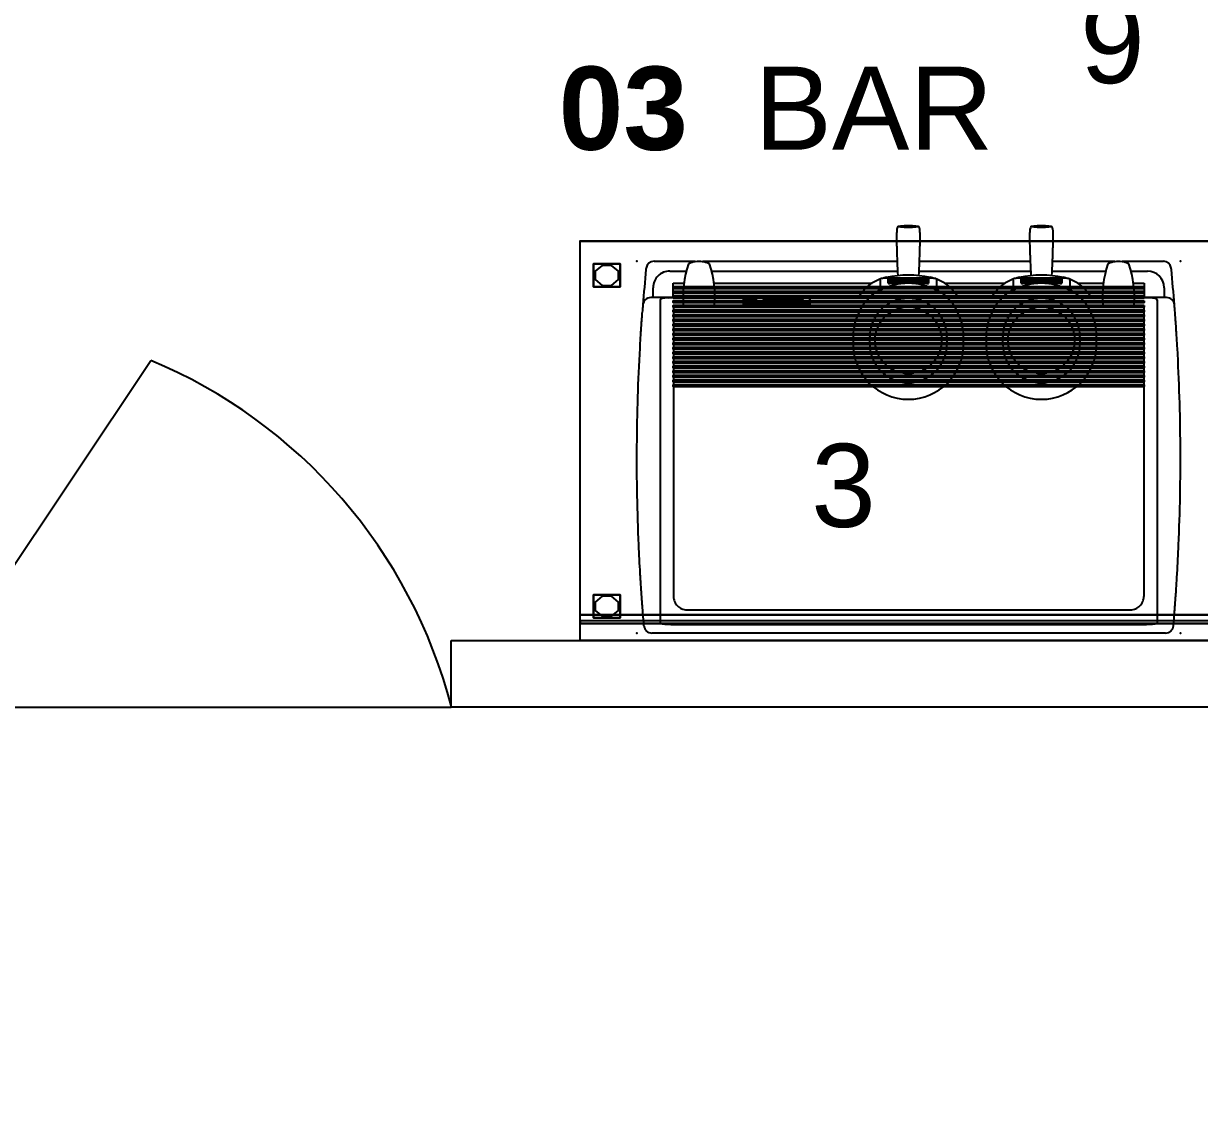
# Model space of a CAD drawing. Header units: millimetres. Extents: x 45 to 25350, y 77 to 5059.
# Drawn here: x 22515.7 to 22692.4, y 3977.2 to 4142.4 of the extents above; entities that cross this region are included whole.
import ezdxf
from ezdxf.enums import TextEntityAlignment as Align

# ---------------------------------------------------------------- set-up
doc = ezdxf.new("R2010")
doc.units = ezdxf.units.MM
doc.header["$LTSCALE"] = 5
for name, color, linetype in [('200-EquipBlackGlass-3d', 250, 'Continuous'), ('200-EquipBlu-3d', 5, 'Continuous'), ('200-EquipBorder-2d', 9, 'Continuous'), ('200-EquipID-2d', 7, 'Continuous'), ('200-EquipInternal-2d', 252, 'Continuous'), ('200-EquipRed-3d', 1, 'Continuous'), ('200-EquipSteel-3d', 9, 'Continuous'), ('200-EquipWhite-3d', 7, 'Continuous'), ('HG-001 Duvar', 6, 'Continuous'), ('TEFRIS', 12, 'Continuous')]:
    doc.layers.add(name, color=color, linetype=linetype)
doc.layers.add('200-InsPoint-3D', color=3, linetype='Continuous', plot=False)
doc.styles.add('ARIAL', font='ARIALUNI.TTF', dxfattribs={"height": 1})
doc.styles.add('ArialG', font='arialbd.ttf')
doc.styles.add('ROMANS', font='micross.ttf')

# ---------------------------------------------------------------- blocks, each defined once
blk = doc.blocks.new('TG1610P')
at = {"layer": '200-EquipBorder-2d'}
blk.add_lwpolyline([(0, 0), (1600, 0), (1600, -700), (0, -700)], close=True, dxfattribs=at)
at = {"layer": '200-EquipInternal-2d'}
blk.add_line((0, -30), (1600, -30), dxfattribs=at)
at = {"layer": '200-EquipSteel-3d'}
for points in [[(32.8, -42.5), (22.5, -52.8), (22.5, -67.2), (32.8, -77.5), (47.2, -77.5), (57.5, -67.2), (57.5, -52.8), (47.2, -42.5)], [(1552.8, -42.5), (1542.5, -52.8), (1542.5, -67.2), (1552.8, -77.5), (1567.2, -77.5), (1577.5, -67.2), (1577.5, -52.8), (1567.2, -42.5)], [(32.8, -622.5), (22.5, -632.8), (22.5, -647.2), (32.8, -657.5), (47.2, -657.5), (57.5, -647.2), (57.5, -632.8), (47.2, -622.5)], [(1552.8, -622.5), (1542.5, -632.8), (1542.5, -647.2), (1552.8, -657.5), (1567.2, -657.5), (1577.5, -647.2), (1577.5, -632.8), (1567.2, -622.5)]]:
    blk.add_lwpolyline(points, close=True, dxfattribs=at)
at = {"layer": '200-EquipSteel-3d', "invisible_edges": 15}
for points in [[(0, 0, 900), (0, 0, 1000), (0, -30, 1000), (0, -30, 900)], [(0, 0, 850), (0, -700, 850), (0, -700, 900), (0, 0, 900)], [(1600, 0, 850), (1600, -700, 850), (1600, -700, 900), (1600, 0, 900)], [(1600, 0, 900), (1600, 0, 1000), (1600, -30, 1000), (1600, -30, 900)], [(0, -30, 900), (0, -30, 915), (0, -34.4, 904.4), (0, -45, 900)], [(1600, -30, 900), (1600, -30, 915), (1600, -34.4, 904.4), (1600, -45, 900)]]:
    blk.add_3dface(points, dxfattribs=at)
at = {"layer": '200-EquipSteel-3d'}
for points in [[(0, 0, 1000), (1600, 0, 1000), (1600, -30, 1000), (0, -30, 1000)], [(0, 0, 1000), (0, 0, 850), (1600, 0, 850), (1600, 0, 1000)], [(1600, 0, 850), (1600, -700, 850), (0, -700, 850), (0, 0, 850)], [(0, -30, 1000), (1600, -30, 1000), (1600, -30, 915), (0, -30, 915)], [(0, -30, 915), (0, -34.4, 904.4), (1600, -34.4, 904.4), (1600, -30, 915)], [(0, -45, 900), (0, -34.4, 904.4), (1600, -34.4, 904.4), (1600, -45, 900)], [(1600, -700, 900), (0, -700, 900), (0, -45, 900), (1600, -45, 900)], [(1600, -700, 900), (0, -700, 900), (0, -700, 850), (1600, -700, 850)]]:
    blk.add_3dface(points, dxfattribs=at)
at = {"layer": '200-InsPoint-3D'}
for p in [(0, 0), (1600, 0), (0, -700), (1600, -700)]:
    blk.add_point(p, dxfattribs=at)
at = {"layer": '200-InsPoint-3D', "flags": 9}
blk.add_attdef('DISTANG', (0, 0), '', height=1, dxfattribs=at)
at = {"layer": '200-EquipSteel-3d'}
mesh = blk.add_polymesh((6, 3), dxfattribs=at)
for k, corner in enumerate([(60, -80, 850), (60, -80, 50), (60, -80, 50), (20, -80, 850), (20, -80, 50), (20, -80, 50), (20, -40, 850), (20, -40, 50), (20, -80, 50), (60, -40, 850), (60, -40, 50), (60, -80, 50), (60, -40, 850), (60, -40, 850), (60, -80, 850), (20, -40, 850), (20, -40, 850), (20, -80, 850)]):
    mesh.set_mesh_vertex(divmod(k, 3), corner)
mesh = blk.add_polymesh((6, 3), dxfattribs=at)
for k, corner in enumerate([(1580, -80, 850), (1580, -80, 50), (1580, -80, 50), (1540, -80, 850), (1540, -80, 50), (1540, -80, 50), (1540, -40, 850), (1540, -40, 50), (1540, -80, 50), (1580, -40, 850), (1580, -40, 50), (1580, -80, 50), (1580, -40, 850), (1580, -40, 850), (1580, -80, 850), (1540, -40, 850), (1540, -40, 850), (1540, -80, 850)]):
    mesh.set_mesh_vertex(divmod(k, 3), corner)
mesh = blk.add_polymesh((6, 3), dxfattribs=at)
for k, corner in enumerate([(60, -660, 850), (60, -660, 50), (60, -660, 50), (20, -660, 850), (20, -660, 50), (20, -660, 50), (20, -620, 850), (20, -620, 50), (20, -660, 50), (60, -620, 850), (60, -620, 50), (60, -660, 50), (60, -620, 850), (60, -620, 850), (60, -660, 850), (20, -620, 850), (20, -620, 850), (20, -660, 850)]):
    mesh.set_mesh_vertex(divmod(k, 3), corner)
mesh = blk.add_polymesh((6, 3), dxfattribs=at)
for k, corner in enumerate([(1580, -660, 850), (1580, -660, 50), (1580, -660, 50), (1540, -660, 850), (1540, -660, 50), (1540, -660, 50), (1540, -620, 850), (1540, -620, 50), (1540, -660, 50), (1580, -620, 850), (1580, -620, 50), (1580, -660, 50), (1580, -620, 850), (1580, -620, 850), (1580, -660, 850), (1540, -620, 850), (1540, -620, 850), (1540, -660, 850)]):
    mesh.set_mesh_vertex(divmod(k, 3), corner)
blk = doc.blocks.new('attrib')
at = {"layer": '200-EquipID-2d', "style": 'ARIAL'}
blk.add_attdef('POS', text='', height=2.5, dxfattribs=at).set_placement((0, 0, -1), align=Align.MIDDLE)
at = {"layer": '200-EquipID-2d', "style": 'ROMANS', "flags": 1}
for tag, p in [('ZONA', (0, -4.905, -2)), ('EQUIPMENTDATA', (0, -7.89, -2)), ('LONGDESCR', (0, -11.302, -2)), ('EQUIPMENTCONN', (0, -14.714, -2)), ('ACCESSORYDATA', (0, -18.552, -2)), ('ACCESSORYCONN', (0, -21.857, -2))]:
    blk.add_attdef(tag, text='', height=2.5, dxfattribs=at).set_placement(p, align=Align.CENTER)
blk = doc.blocks.new('CIMBALI-M100-2GR-GRID')
at = {"layer": '200-EquipSteel-3d'}
for points in [[(-708, -1.25, -2.2), (-708, 1.25, -2.2), (0, 1.25, -2.2), (0, -1.25, -2.2)], [(-708, -1.25), (0, -1.25), (0, 1.25), (-708, 1.25)], [(-708, 1.25, -2.2), (-708, 1.25), (0, 1.25), (0, 1.25, -2.2)], [(-708, -1.25, -2.2), (0, -1.25, -2.2), (0, -1.25), (-708, -1.25)]]:
    blk.add_3dface(points, dxfattribs=at)
blk = doc.blocks.new('CIMBALI-M100-GROUP-TAP')
at = {"layer": '200-EquipBlu-3d'}
for points in [[(-30.5, -172.2, 180.1), (0, -172.2, 180.1), (0, -174.8, 147.2), (-30.5, -174.8, 147.2)], [(-30.5, -174.8, 147.2), (0, -174.8, 147.2), (0, -177.4, 114.3), (-30.5, -177.4, 114.3)], [(30.5, -174.8, 147.2), (0, -174.8, 147.2), (0, -172.2, 180.1), (30.5, -172.2, 180.1)], [(30.5, -177.4, 114.3), (0, -177.4, 114.3), (0, -174.8, 147.2), (30.5, -174.8, 147.2)]]:
    blk.add_3dface(points, dxfattribs=at)
at = {"layer": '200-EquipWhite-3d'}
for points in [[(-20.2, -173.3, 170.4), (-10.3, -173.3, 170.4), (-11.9, -174.2, 159.6), (-18.6, -174.2, 159.6)], [(-20.2, -176.1, 134.5), (-10.3, -176.1, 134.5), (-11.9, -177, 123.8), (-18.6, -177, 123.8)], [(-10.2, -174.2, 158.7), (10.2, -174.2, 158.7), (10.2, -176, 135.8), (-10.2, -176, 135.8)], [(10.3, -173.3, 170.4), (20.2, -173.3, 170.4), (18.6, -174.2, 159.6), (11.9, -174.2, 159.6)], [(10.3, -176.1, 134.5), (20.2, -176.1, 134.5), (18.6, -177, 123.8), (11.9, -177, 123.8)]]:
    blk.add_3dface(points, dxfattribs=at)
blk = doc.blocks.new('CIMBALI-M100-CONTROL-PANEL')
at = {"layer": '200-EquipBlackGlass-3d'}
for points in [[(-50, 0, -60), (50, 0, -60), (50, -1, -60), (-50, -1, -60)], [(-50, 0), (-50, -1), (50, -1), (50, 0)], [(-50, 0, -60), (-50, -1, -60), (-50, -1), (-50, 0)], [(50, 0, -60), (50, 0), (50, -1), (50, -1, -60)], [(-50, -1, -60), (50, -1, -60), (50, -1), (-50, -1)]]:
    blk.add_3dface(points, dxfattribs=at)
at = {"layer": '200-EquipBlu-3d'}
for points in [[(30, -1.3, -22.5), (47.5, -1.3, -22.5), (47.5, -1.3, -37.5), (30, -1.3, -37.5)], [(30, -1.3, -4.5), (47.5, -1.3, -4.5), (47.5, -1.3, -19.5), (30, -1.3, -19.5)], [(30, -1.3, -55.5), (47.5, -1.3, -55.5), (47.5, -1.3, -40.5), (30, -1.3, -40.5)]]:
    blk.add_3dface(points, dxfattribs=at)
at = {"layer": '200-EquipRed-3d'}
blk.add_3dface([(-40, -1.3, -22.5), (20, -1.3, -22.5), (20, -1.3, -37.5), (-40, -1.3, -37.5)], dxfattribs=at)
blk = doc.blocks.new('M100_DT2')
at = {"layer": '200-EquipBorder-2d'}
for p, q in [((22.4, 0), (794.3, 0)), ((54.9, -558.8), (25.6, -558.8)), ((54.9, -558.1), (54.9, -558.8)), ((54.9, -558.1), (87.6, -558.1)), ((98.7, -558.1), (192.6, -558.1)), ((225.2, -558.1), (392.6, -558.1)), ((427.2, -558.1), (718, -558.1)), ((729.1, -558.1), (761.9, -558.1)), ((761.9, -558.1), (761.9, -558.8)), ((791.1, -558.8), (761.9, -558.8))]:
    blk.add_line(p, q, dxfattribs=at)
for centre, radius, start, end in [((2975.1, -261.7), 2975.2, 184.2453, 184.4606), ((2975.1, -261.7), 2975.2, 184.4617, 185.4914), ((-2158.3, -261.7), 2975.2, 354.5086, 355.5383), ((-2158.3, -261.7), 2975.2, 355.5394, 355.7547), ((25.6, -546.8), 12, 188.347, 270), ((93.2, -522.7), 35.8, 261.1186, 278.8814), ((723.6, -522.7), 35.8, 261.1186, 278.8814), ((791.1, -546.8), 12, 270, 351.653), ((208.9, -603.2), 17.5, 175.7669, 206.2324), ((208.9, -603.2), 17.5, 333.7676, 4.2331), ((408.9, -603.2), 17.5, 175.7669, 206.2324), ((408.9, -603.2), 17.5, 333.7676, 4.2331)]:
    blk.add_arc(centre, radius, start, end, dxfattribs=at)
for centre in [(208.9, -610.8), (408.9, -610.8)]:
    blk.add_ellipse(centre, major_axis=(-15.7, 0), ratio=0.098883, dxfattribs=at)
for points, knots in [([(22.4, 0), (20.8, 0), (19.3, -0.3), (16.4, -1.5), (15.1, -2.4), (13, -4.5), (12.1, -5.6), (10.9, -8.2), (10.6, -9.6), (10.4, -11), (10.4, -11), (10.4, -11)], [0, 0, 0, 0, 4.68771, 4.68771, 9.375438, 9.375438, 13.626441, 13.626441, 17.87745, 17.87745, 17.888521, 17.888521, 17.888521, 17.888521]), ([(806.3, -11), (806.3, -11), (806.3, -11), (806.3, -10.9), (806.3, -10.8), (806.3, -10.6), (806.2, -10.5), (806.2, -10.3), (806.2, -10.1), (806.1, -9.6), (806, -9.2), (805.7, -8.2), (805.5, -7.5), (804.6, -5.6), (803.8, -4.5), (801.7, -2.4), (800.3, -1.5), (797.4, -0.3), (795.9, 0), (794.3, 0)], [-0.011071, -0.011071, -0.011071, -0.011071, 0, 0, 0.264993, 0.264993, 0.529975, 0.529975, 1.059956, 1.059956, 2.120046, 2.120046, 4.241259, 4.241259, 8.491922, 8.491922, 13.179276, 13.179276, 17.866612, 17.866612, 17.866612, 17.866612]), ([(10.4, -11), (10.4, -11.2), (10.3, -12.2), (10, -16.1), (9.7, -19.7), (9.1, -26.7), (9, -29.2), (8.7, -31.9)], [167.950052, 167.950052, 167.950052, 167.950052, 267.701996, 267.701996, 401.552993, 401.552993, 461.166498, 461.166498, 461.166498, 461.166498]), ([(806.3, -11), (806.3, -11.2), (806.4, -12.2), (806.7, -16.1), (807, -19.7), (807.6, -26.7), (807.8, -29.2), (808, -31.9)], [167.950168, 167.950168, 167.950168, 167.950168, 267.702079, 267.702079, 401.553118, 401.553118, 461.166649, 461.166649, 461.166649, 461.166649]), ([(8.7, -31.9), (8.7, -32.1), (8.7, -32.4), (8.6, -33.6), (8.5, -34.7), (8.3, -37.6), (8.2, -39.5), (7.8, -43.7), (7.7, -46.1), (7.3, -51.9), (7, -55.3), (6.5, -62.5), (6.3, -66.3), (5.8, -73.9), (5.5, -77.6), (5.2, -84.1), (5, -86.8), (4.8, -89.5)], [303.062028, 303.062028, 303.062028, 303.062028, 307.886967, 307.886967, 317.96345, 317.96345, 329.115935, 329.115935, 340.268415, 340.268415, 353.030939, 353.030939, 365.680911, 365.680911, 377.069413, 377.069413, 385.115234, 385.115234, 385.115234, 385.115234]), ([(808, -31.9), (808, -31.9), (808, -32), (808, -32), (808, -32.6), (808.1, -33.6), (808.2, -34.8), (808.3, -36.1), (808.4, -37.8), (808.6, -39.9), (808.7, -41.9), (808.9, -44.2), (809.1, -46.9), (809.2, -48.7), (809.4, -50.7), (809.5, -52.8), (809.7, -55.6), (809.9, -58.7), (810.2, -62), (810.4, -65.3), (810.6, -68.7), (810.8, -72.3), (811.1, -75.7), (811.3, -79.2), (811.5, -82.7), (811.6, -84.9), (811.8, -87.2), (811.9, -89.5)], [323.233487, 323.233487, 323.233487, 323.233487, 324.283609, 324.283609, 324.283609, 334.611641, 334.611641, 334.611641, 346.134766, 346.134766, 346.134766, 357.657887, 357.657887, 357.657887, 365.681064, 365.681064, 365.681064, 376.783507, 376.783507, 376.783507, 387.885945, 387.885945, 387.885945, 398.533734, 398.533734, 398.533734, 405.28626, 405.28626, 405.28626, 405.28626]), ([(4.8, -89.5), (4, -103.8), (3.3, -118.2), (0.5, -182), (-0.4, -231.5), (0.2, -330.1), (1.8, -379.4), (4.9, -435.4), (5.3, -442.6), (5.8, -449.7)], [104.643592, 104.643592, 104.643592, 104.643592, 147.714647, 147.714647, 295.429294, 295.429294, 443.143942, 443.143942, 464.71951, 464.71951, 464.71951, 464.71951]), ([(811.9, -89.5), (812.7, -103.8), (813.5, -118.2), (816.2, -182), (817.1, -231.5), (816.5, -330.1), (815, -379.4), (811.8, -435.4), (811.4, -442.6), (810.9, -449.7)], [104.643595, 104.643595, 104.643595, 104.643595, 147.714264, 147.714264, 295.428528, 295.428528, 443.142792, 443.142792, 464.717634, 464.717634, 464.717634, 464.717634]), ([(5.8, -449.7), (5.9, -451.8), (6.1, -453.9), (6.4, -458.6), (6.5, -461.2), (6.9, -465.8), (7, -467.8), (7.3, -471.5), (7.4, -473.2), (7.6, -476.2), (7.7, -477.5), (7.8, -479.7), (7.9, -480.6), (8, -481.5), (8, -481.8), (8, -482)], [223.43516, 223.43516, 223.43516, 223.43516, 229.855593, 229.855593, 238.254643, 238.254643, 245.692108, 245.692108, 253.129567, 253.129567, 260.555501, 260.555501, 267.981429, 267.981429, 271.656053, 271.656053, 271.656053, 271.656053]), ([(810.9, -449.7), (810.8, -451.7), (810.7, -453.7), (810.6, -455.7), (810.5, -457.1), (810.4, -458.5), (810.3, -459.8), (810.2, -461.2), (810.1, -462.5), (810, -463.8), (809.9, -466), (809.7, -468), (809.6, -469.9), (809.5, -471.8), (809.3, -473.5), (809.2, -475), (809.1, -476.5), (809, -477.8), (808.9, -478.8), (808.9, -479.9), (808.8, -480.7), (808.8, -481.3), (808.7, -481.6), (808.7, -481.8), (808.7, -482)], [215.657353, 215.657353, 215.657353, 215.657353, 221.77603, 221.77603, 221.77603, 226.214128, 226.214128, 226.214128, 230.652222, 230.652222, 230.652222, 238.255143, 238.255143, 238.255143, 245.771282, 245.771282, 245.771282, 253.287416, 253.287416, 253.287416, 260.622083, 260.622083, 260.622083, 263.877896, 263.877896, 263.877896, 263.877896]), ([(13.5, -546.4), (13.5, -546.5), (13.5, -546.6), (13.5, -546.8), (13.5, -546.9), (13.6, -547.1), (13.6, -547.3), (13.6, -547.5), (13.6, -547.5), (13.6, -547.6), (13.6, -547.7), (13.6, -547.8), (13.6, -547.9), (13.7, -547.9), (13.7, -548), (13.7, -548)], [8.351487, 8.351487, 8.351487, 8.351487, 8.539948, 8.539948, 8.908538, 8.908538, 9.397144, 9.397144, 9.585512, 9.585512, 9.882216, 9.882216, 10.320862, 10.320862, 10.710166, 10.710166, 10.710166, 10.710166]), ([(803.2, -546.4), (803.2, -546.5), (803.2, -546.5), (803.2, -546.5), (803.2, -546.6), (803.2, -546.7), (803.2, -546.8), (803.2, -547), (803.2, -547.1), (803.1, -547.2), (803.1, -547.3), (803.1, -547.5), (803.1, -547.6), (803.1, -547.6), (803.1, -547.7), (803.1, -547.7), (803.1, -547.8), (803.1, -547.9), (803.1, -547.9), (803.1, -547.9), (803.1, -548), (803.1, -548)], [9.486607, 9.486607, 9.486607, 9.486607, 9.585522, 9.585522, 9.585522, 9.866747, 9.866747, 9.866747, 10.311641, 10.311641, 10.311641, 10.743503, 10.743503, 10.743503, 11.03691, 11.03691, 11.03691, 11.553137, 11.553137, 11.553137, 11.845271, 11.845271, 11.845271, 11.845271]), ([(13.7, -548), (13.7, -548), (13.7, -548), (13.7, -548.2), (13.7, -548.4), (13.7, -548.6)], [-0.0188413, -0.0188413, -0.0188413, -0.0188413, 0, 0, 0.5738451, 0.5738451, 0.5738451, 0.5738451]), ([(191.5, -601.9), (191.6, -594.6), (191.7, -587.2), (192.1, -572.6), (192.4, -565.4), (192.6, -558.1)], [9.427187228, 9.427187228, 9.427187228, 9.427187228, 9.429384624, 9.429384624, 9.43155741, 9.43155741, 9.43155741, 9.43155741]), ([(225.2, -558.1), (225.5, -565.4), (225.7, -572.6), (226.1, -587.2), (226.3, -594.6), (226.4, -601.9)], [6.276405858, 6.276405858, 6.276405858, 6.276405858, 6.278578644, 6.278578644, 6.28077604, 6.28077604, 6.28077604, 6.28077604]), ([(391.5, -601.9), (391.6, -594.6), (391.7, -587.2), (392.1, -572.6), (392.4, -565.4), (392.6, -558.1)], [9.427187228, 9.427187228, 9.427187228, 9.427187228, 9.429384624, 9.429384624, 9.43155741, 9.43155741, 9.43155741, 9.43155741]), ([(425.2, -558.1), (425.5, -565.4), (425.7, -572.6), (426.1, -587.2), (426.3, -594.6), (426.4, -601.9)], [6.276405858, 6.276405858, 6.276405858, 6.276405858, 6.278578644, 6.278578644, 6.28077604, 6.28077604, 6.28077604, 6.28077604]), ([(803, -548.6), (803, -548.4), (803.1, -548.2), (803.1, -548), (803.1, -548), (803.1, -548)], [17.1556042, 17.1556042, 17.1556042, 17.1556042, 17.7332756, 17.7332756, 17.7522427, 17.7522427, 17.7522427, 17.7522427])]:
    blk.add_open_spline(points, degree=3, knots=knots, dxfattribs=at)
for points in [[(8.9, -493.1), (8.9, -493.2), (8.9, -493.2), (8.9, -493.2)], [(807.9, -493.1), (807.9, -493.2), (807.9, -493.2), (807.9, -493.2)]]:
    blk.add_open_spline(points, degree=3, dxfattribs=at)
at = {"layer": '200-EquipInternal-2d'}
for p, q in [((34.9, -500.5), (34.9, -15)), ((56.1, -12.6), (760.7, -12.6)), ((781.9, -500.5), (781.9, -15)), ((741.9, -35), (74.9, -35)), ((54.9, -354.7), (54.9, -55)), ((761.9, -491.3), (761.9, -55)), ((54.9, -450), (54.9, -354.7)), ((125.9, -434.3), (125.9, -445.3)), ((150.9, -445.3), (150.9, -434.3)), ((266.9, -434.3), (266.9, -445.3)), ((291.9, -445.3), (291.9, -434.3)), ((325.9, -434.3), (325.9, -445.3)), ((350.9, -445.3), (350.9, -434.3)), ((466.9, -434.3), (466.9, -445.3)), ((491.9, -445.3), (491.9, -434.3)), ((54.9, -450), (126.1, -450)), ((54.9, -491.3), (54.9, -450)), ((291.8, -450), (326.1, -450)), ((491.8, -450), (761.9, -450)), ((54.9, -491.3), (54.9, -491.2)), ((139.8, -491.3), (54.9, -491.3)), ((340.1, -492.9), (277.8, -492.9)), ((340.1, -493.6), (341.1, -493.1)), ((761.9, -491.3), (478, -491.3)), ((761.9, -491.3), (761.9, -491.2)), ((20.8, -504.2), (69.1, -504.2)), ((24.4, -519), (24.4, -504.2)), ((54.4, -526), (54.4, -504.2)), ((69.1, -504.2), (56.1, -504.2)), ((134.1, -504.2), (117.2, -504.2)), ((334.1, -504.2), (283.8, -504.2)), ((699.5, -504.2), (483.8, -504.2)), ((760.7, -504.2), (747.7, -504.2)), ((747.7, -504.2), (795.9, -504.2)), ((762.4, -504.2), (762.4, -526)), ((792.4, -504.2), (792.4, -519)), ((70.6, -526), (54.4, -526)), ((154.6, -526), (115.7, -526)), ((166.4, -530.3), (166.4, -516.5)), ((178.4, -532.7), (178.4, -525.6)), ((181.4, -525.4), (201.3, -525.4)), ((216.6, -525.4), (236.4, -525.4)), ((239.4, -532.7), (239.4, -525.6)), ((251.4, -530.3), (251.4, -516.5)), ((354.6, -526), (263.2, -526)), ((366.4, -530.3), (366.4, -516.5)), ((378.4, -532.7), (378.4, -525.6)), ((381.4, -525.4), (401.3, -525.4)), ((416.6, -525.4), (436.4, -525.4)), ((439.4, -532.7), (439.4, -525.6)), ((451.4, -530.3), (451.4, -516.5)), ((701, -526), (463.2, -526)), ((762.4, -526), (746.1, -526)), ((74.1, -544), (49.4, -544)), ((193.2, -544), (112.2, -544)), ((243.4, -533.7), (174.4, -533.7)), ((236.4, -533), (181.4, -533)), ((393.2, -544), (224.6, -544)), ((443.4, -533.7), (374.4, -533.7)), ((436.4, -533), (381.4, -533)), ((704.6, -544), (424.6, -544)), ((443.4, -533.7), (443.4, -533.7)), ((767.4, -544), (742.6, -544))]:
    blk.add_line(p, q, dxfattribs=at)
for centre in [(208.9, -439.8), (408.9, -439.8)]:
    blk.add_circle(centre, 50, dxfattribs=at)
for centre, radius, start, end in [((208.9, -434.3), 83, 0, 180), ((408.9, -434.3), 83, 0, 180), ((208.9, -434.3), 58, 0, 180), ((408.9, -434.3), 58, 0, 180), ((208.9, -445.3), 83, 180, 183.2462), ((208.9, -445.3), 83, 183.2462, 239.1996), ((208.9, -445.3), 58, 180, 0), ((208.9, -445.3), 83, 300.8004, 356.7538), ((208.9, -445.3), 83, 356.7538, 0), ((408.9, -445.3), 83, 180, 183.2462), ((408.9, -445.3), 83, 183.2462, 239.1996), ((408.9, -445.3), 58, 180, 0), ((408.9, -445.3), 83, 300.8004, 356.7538), ((408.9, -445.3), 83, 356.7538, 0), ((20.8, -492.2), 12, 184.4617, 270), ((229.6, -504), 160.5, 175.4625, 198.4187), ((-43.3, -504), 160.5, 341.5813, 4.5375), ((860, -504), 160.5, 175.4625, 198.4187), ((587.1, -504), 160.5, 341.5813, 4.5375), ((795.9, -492.2), 12, 270, 355.5383), ((187.4, -474.6), 61, 209.1235, 250.5116), ((230.5, -474.6), 61, 289.4884, 330.8765), ((387.4, -474.6), 61, 209.1235, 250.5116), ((430.5, -474.6), 61, 289.4884, 330.8765), ((49.4, -519), 25, 180, 270), ((767.4, -519), 25, 270, 0), ((187.4, -474.6), 61, 255.6137, 259.3954), ((208.9, -374.8), 163, 258.3926, 281.6074), ((230.5, -474.6), 61, 280.6046, 284.3863), ((387.4, -474.6), 61, 255.6137, 259.3954), ((408.9, -374.8), 163, 258.3926, 281.6074), ((430.5, -474.6), 61, 280.6046, 284.3863), ((78.8, -553.7), 1.85, 215.4213, 270), ((93.2, -522.7), 35.8, 246.3836, 261.1186), ((93.2, -522.7), 35.8, 278.8814, 293.6164), ((107.5, -553.7), 1.85, 270, 324.5787), ((709.2, -553.7), 1.85, 215.4213, 270), ((723.6, -522.7), 35.8, 246.3836, 261.1186), ((723.6, -522.7), 35.8, 278.8814, 293.6164), ((737.9, -553.7), 1.85, 270, 324.5787)]:
    blk.add_arc(centre, radius, start, end, dxfattribs=at)
for centre, major_axis, ratio, start_param, end_param in [((55.1, -500.7), (-20.3, 0), 0.175877, 6.216948, 7.439646), ((761.6, -500.7), (20.3, 0), 0.175877, -1.15646, 0.066237), ((181.4, -525.6), (3, 0), 0.07907, 1.570796, 3.141593), ((236.4, -525.6), (3, 0), 0.07907, 0, 1.570796), ((381.4, -525.6), (3, 0), 0.07907, 1.570796, 3.141593), ((436.4, -525.6), (3, 0), 0.07907, 0, 1.570796), ((181.4, -532.7), (3, 0), 0.07907, 3.141593, 4.712389), ((181.4, -532.7), (-3, 0), 0.07907, 0, 1.570796), ((236.4, -532.7), (3, 0), 0.07907, 4.712389, 6.283185), ((236.4, -532.7), (-3, 0), 0.07907, 1.570796, 3.141593), ((381.4, -532.7), (3, 0), 0.07907, 3.141593, 4.712389), ((381.4, -532.7), (-3, 0), 0.07907, 0, 1.570796), ((436.4, -532.7), (3, 0), 0.07907, 4.712389, 6.283185), ((436.4, -532.7), (-3, 0), 0.07907, 1.570796, 3.141593)]:
    blk.add_ellipse(centre, major_axis=major_axis, ratio=ratio, start_param=start_param, end_param=end_param, dxfattribs=at)
for points, knots in [([(34.9, -15), (34.8, -14.9), (34.8, -14.9), (34.8, -14.7), (34.9, -14.5), (35.5, -14.2), (35.8, -14.1), (36.9, -13.8), (37.5, -13.7), (39, -13.4), (39.9, -13.3), (41.7, -13.1), (42.7, -13), (44.9, -12.9), (46.1, -12.8), (48.6, -12.7), (49.9, -12.7), (52.4, -12.6), (53.7, -12.6), (54.9, -12.6)], [29.298686, 29.298686, 29.298686, 29.298686, 30.634682, 30.634682, 34.475414, 34.475414, 38.316147, 38.316147, 42.15688, 42.15688, 45.997612, 45.997612, 49.812207, 49.812207, 53.626802, 53.626802, 57.441397, 57.441397, 61.039851, 61.039851, 61.039851, 61.039851]), ([(54.9, -12.6), (54.9, -12.6), (55, -12.6), (55.4, -12.6), (55.7, -12.6), (56.1, -12.6)], [61.039851, 61.039851, 61.039851, 61.039851, 61.255992, 61.255992, 62.240844, 62.240844, 62.240844, 62.240844]), ([(760.7, -12.6), (761, -12.6), (761.3, -12.6), (761.7, -12.6), (761.8, -12.6), (761.9, -12.6)], [60.271147, 60.271147, 60.271147, 60.271147, 61.256, 61.256, 61.472141, 61.472141, 61.472141, 61.472141]), ([(761.9, -12.6), (763.1, -12.6), (764.3, -12.6), (766.9, -12.7), (768.2, -12.7), (770.6, -12.8), (771.8, -12.9), (774, -13), (775.1, -13.1), (776.9, -13.3), (777.7, -13.4), (779.2, -13.7), (779.8, -13.8), (780.9, -14.1), (781.3, -14.2), (781.8, -14.5), (781.9, -14.7), (781.9, -14.9), (781.9, -14.9), (781.9, -15)], [61.472141, 61.472141, 61.472141, 61.472141, 65.070595, 65.070595, 68.88519, 68.88519, 72.699785, 72.699785, 76.51438, 76.51438, 80.355112, 80.355112, 84.195845, 84.195845, 88.036577, 88.036577, 91.87731, 91.87731, 93.213306, 93.213306, 93.213306, 93.213306]), ([(74.9, -35), (73.6, -35), (72.3, -35.2), (69.7, -35.7), (68.5, -36), (66, -37.1), (64.8, -37.7), (62.7, -39.1), (61.7, -40), (59.9, -41.7), (59, -42.7), (57.6, -44.9), (56.9, -46.1), (55.9, -48.6), (55.5, -49.9), (55, -52.5), (54.9, -53.8), (54.9, -55)], [0, 0, 0, 0, 3.768377, 3.768377, 7.536754, 7.536754, 11.305132, 11.305132, 15.073509, 15.073509, 18.908954, 18.908954, 22.744399, 22.744399, 26.579844, 26.579844, 30.415289, 30.415289, 30.415289, 30.415289]), ([(761.9, -55), (761.9, -53.8), (761.7, -52.5), (761.2, -49.9), (760.8, -48.6), (759.8, -46.1), (759.2, -44.9), (757.7, -42.7), (756.9, -41.7), (755.1, -40), (754.1, -39.1), (751.9, -37.7), (750.7, -37.1), (748.3, -36), (747, -35.7), (744.4, -35.2), (743.1, -35), (741.9, -35)], [-30.415289, -30.415289, -30.415289, -30.415289, -26.579844, -26.579844, -22.744399, -22.744399, -18.908954, -18.908954, -15.073509, -15.073509, -11.305132, -11.305132, -7.536754, -7.536754, -3.768377, -3.768377, 0, 0, 0, 0]), ([(54.9, -504.2), (53.8, -504.2), (52.8, -504.2), (50.6, -504.2), (49.4, -504.1), (47.9, -504.1), (47.4, -504), (46.9, -504)], [31.801242, 31.801242, 31.801242, 31.801242, 34.864958, 34.864958, 38.144693, 38.144693, 39.582102, 39.582102, 39.582102, 39.582102]), ([(56.1, -504.2), (55.7, -504.2), (55.4, -504.2), (55, -504.2), (54.9, -504.2), (54.9, -504.2)], [30.602312, 30.602312, 30.602312, 30.602312, 31.584827, 31.584827, 31.800845, 31.800845, 31.800845, 31.800845]), ([(761.9, -504.2), (761.8, -504.2), (761.7, -504.2), (761.3, -504.2), (761, -504.2), (760.7, -504.2)], [31.368809, 31.368809, 31.368809, 31.368809, 31.584827, 31.584827, 32.567342, 32.567342, 32.567342, 32.567342]), ([(769.8, -504), (769.3, -504), (768.9, -504.1), (767.3, -504.1), (766.1, -504.2), (764, -504.2), (762.9, -504.2), (761.9, -504.2)], [23.588346, 23.588346, 23.588346, 23.588346, 25.025755, 25.025755, 28.305489, 28.305489, 31.369206, 31.369206, 31.369206, 31.369206]), ([(166.4, -516.5), (166.4, -516.4), (166.5, -516.4), (166.7, -516.3), (167, -516.3), (167.6, -516.3), (168.2, -516.3), (169.6, -516.6), (170.4, -516.8), (172.4, -517.4), (173.4, -517.8), (174.4, -518.3)], [-16.877312, -16.877312, -16.877312, -16.877312, -15.204017, -15.204017, -13.231767, -13.231767, -10.427421, -10.427421, -7.283738, -7.283738, -3.892244, -3.892244, -3.892244, -3.892244]), ([(174.4, -518.3), (175.6, -518.8), (176.8, -519.3), (180.3, -520.7), (182.8, -521.6), (187.9, -523.1), (190.5, -523.7), (195.8, -524.7), (198.5, -525.1), (203.8, -525.6), (206.4, -525.7), (208.9, -525.7), (211.4, -525.7), (214, -525.6), (219.3, -525.1), (222, -524.7), (227.4, -523.7), (230, -523.1), (235.1, -521.6), (237.6, -520.7), (241, -519.3), (242.2, -518.8), (243.4, -518.3)], [-33.669931, -33.669931, -33.669931, -33.669931, -29.88218, -29.88218, -22.411635, -22.411635, -14.94109, -14.94109, -7.470545, -7.470545, 0, 0, 0, 7.470545, 7.470545, 14.94109, 14.94109, 22.411635, 22.411635, 29.88218, 29.88218, 33.669931, 33.669931, 33.669931, 33.669931]), ([(243.4, -518.3), (244, -518), (244.6, -517.7), (246.1, -517.2), (246.9, -516.9), (248.6, -516.5), (249.3, -516.4), (250.4, -516.3), (250.8, -516.3), (251.2, -516.3), (251.3, -516.4), (251.4, -516.4), (251.4, -516.5), (251.4, -516.5)], [-15.843479, -15.843479, -15.843479, -15.843479, -13.913503, -13.913503, -10.999768, -10.999768, -7.856586, -7.856586, -5.516054, -5.516054, -3.745058, -3.745058, -2.897874, -2.897874, -2.897874, -2.897874]), ([(366.4, -516.5), (366.4, -516.4), (366.5, -516.4), (366.7, -516.3), (367, -516.3), (367.6, -516.3), (368.2, -516.3), (369.6, -516.6), (370.4, -516.8), (372.4, -517.4), (373.4, -517.8), (374.4, -518.3)], [-16.877312, -16.877312, -16.877312, -16.877312, -15.204017, -15.204017, -13.231767, -13.231767, -10.427421, -10.427421, -7.283738, -7.283738, -3.892244, -3.892244, -3.892244, -3.892244]), ([(374.4, -518.3), (375.6, -518.8), (376.8, -519.3), (380.3, -520.7), (382.8, -521.6), (387.9, -523.1), (390.5, -523.7), (395.8, -524.7), (398.5, -525.1), (403.8, -525.6), (406.4, -525.7), (408.9, -525.7), (411.4, -525.7), (414, -525.6), (419.3, -525.1), (422, -524.7), (427.4, -523.7), (430, -523.1), (435.1, -521.6), (437.6, -520.7), (441, -519.3), (442.2, -518.8), (443.4, -518.3)], [-33.669931, -33.669931, -33.669931, -33.669931, -29.88218, -29.88218, -22.411635, -22.411635, -14.94109, -14.94109, -7.470545, -7.470545, 0, 0, 0, 7.470545, 7.470545, 14.94109, 14.94109, 22.411635, 22.411635, 29.88218, 29.88218, 33.669931, 33.669931, 33.669931, 33.669931]), ([(443.4, -518.3), (444, -518), (444.6, -517.7), (446.1, -517.2), (446.9, -516.9), (448.6, -516.5), (449.3, -516.4), (450.4, -516.3), (450.8, -516.3), (451.2, -516.3), (451.3, -516.4), (451.4, -516.4), (451.4, -516.5), (451.4, -516.5)], [-15.843479, -15.843479, -15.843479, -15.843479, -13.913503, -13.913503, -10.999768, -10.999768, -7.856586, -7.856586, -5.516054, -5.516054, -3.745058, -3.745058, -2.897874, -2.897874, -2.897874, -2.897874]), ([(174.4, -533.7), (173.9, -533.7), (173.3, -533.7), (172.3, -533.6), (171.8, -533.6), (170.9, -533.6), (170.4, -533.5), (169.7, -533.5), (169.4, -533.4), (168.8, -533.3), (168.6, -533.2), (168, -533), (167.8, -532.9), (167.2, -532.3), (166.9, -532), (166.6, -531.3), (166.5, -530.9), (166.4, -530.4), (166.4, -530.4), (166.4, -530.3)], [1.570796, 1.570796, 1.570796, 1.570796, 1.884956, 1.884956, 2.199115, 2.199115, 2.513274, 2.513274, 2.827433, 2.827433, 2.975507, 2.975507, 3.054577, 3.054577, 3.105198, 3.105198, 3.135908, 3.135908, 3.141593, 3.141593, 3.141593, 3.141593]), ([(192.6, -558.1), (192.6, -558), (192.6, -557.9), (192.9, -550.9), (193.2, -544), (193.6, -537.1)], [9.43155741, 9.43155741, 9.43155741, 9.43155741, 9.431582019, 9.431582019, 9.433653821, 9.433653821, 9.433653821, 9.433653821]), ([(224.3, -537.1), (224.6, -544), (224.9, -550.9), (225.2, -557.9), (225.2, -558), (225.2, -558.1)], [6.274309447, 6.274309447, 6.274309447, 6.274309447, 6.276381249, 6.276381249, 6.276405858, 6.276405858, 6.276405858, 6.276405858]), ([(251.4, -530.3), (251.4, -530.6), (251.4, -530.9), (251.2, -531.5), (251, -531.8), (250.7, -532.3), (250.5, -532.4), (250.2, -532.8), (250, -532.9), (249.6, -533.1), (249.5, -533.1), (249.2, -533.3), (249, -533.3), (248.5, -533.4), (248.2, -533.5), (247.4, -533.5), (247, -533.6), (246.1, -533.6), (245.6, -533.6), (244.5, -533.7), (244, -533.7), (243.4, -533.7)], [0, 0, 0, 0, 0.025515, 0.025515, 0.05361, 0.05361, 0.090066, 0.090066, 0.141972, 0.141972, 0.212081, 0.212081, 0.318865, 0.318865, 0.632789, 0.632789, 0.946948, 0.946948, 1.261107, 1.261107, 1.570796, 1.570796, 1.570796, 1.570796]), ([(374.4, -533.7), (373.9, -533.7), (373.3, -533.7), (372.3, -533.6), (371.8, -533.6), (370.9, -533.6), (370.4, -533.5), (369.7, -533.5), (369.4, -533.4), (368.8, -533.3), (368.6, -533.2), (368, -533), (367.8, -532.9), (367.2, -532.3), (366.9, -532), (366.6, -531.3), (366.5, -530.9), (366.4, -530.4), (366.4, -530.4), (366.4, -530.3)], [1.570796, 1.570796, 1.570796, 1.570796, 1.884956, 1.884956, 2.199115, 2.199115, 2.513274, 2.513274, 2.827433, 2.827433, 2.975507, 2.975507, 3.054577, 3.054577, 3.105198, 3.105198, 3.135908, 3.135908, 3.141593, 3.141593, 3.141593, 3.141593]), ([(392.6, -558.1), (392.6, -558), (392.6, -557.9), (392.9, -550.9), (393.2, -544), (393.6, -537.1)], [9.43155741, 9.43155741, 9.43155741, 9.43155741, 9.431582019, 9.431582019, 9.433653821, 9.433653821, 9.433653821, 9.433653821]), ([(424.3, -537.1), (424.6, -544), (424.9, -550.9), (425.2, -557.9), (425.2, -558), (425.2, -558.1)], [6.274309447, 6.274309447, 6.274309447, 6.274309447, 6.276381249, 6.276381249, 6.276405858, 6.276405858, 6.276405858, 6.276405858]), ([(451.4, -530.3), (451.4, -530.6), (451.4, -530.9), (451.2, -531.5), (451, -531.8), (450.7, -532.3), (450.5, -532.4), (450.2, -532.8), (450, -532.9), (449.6, -533.1), (449.5, -533.1), (449.2, -533.3), (449, -533.3), (448.5, -533.4), (448.2, -533.5), (447.4, -533.5), (447, -533.6), (446.1, -533.6), (445.6, -533.6), (444.5, -533.7), (444, -533.7), (443.4, -533.7)], [0, 0, 0, 0, 0.025515, 0.025515, 0.05361, 0.05361, 0.090066, 0.090066, 0.141972, 0.141972, 0.212081, 0.212081, 0.318865, 0.318865, 0.632789, 0.632789, 0.946948, 0.946948, 1.261107, 1.261107, 1.570796, 1.570796, 1.570796, 1.570796])]:
    blk.add_open_spline(points, degree=3, knots=knots, dxfattribs=at)
at = {"layer": '200-InsPoint-3D'}
for p in [(0, 0), (817, 0), (0, -559), (817, -559)]:
    blk.add_point(p, dxfattribs=at)
for name, p in [('CIMBALI-M100-2GR-GRID', (762.4, -372, 160.3)), ('CIMBALI-M100-2GR-GRID', (762.4, -379, 160.3)), ('CIMBALI-M100-2GR-GRID', (762.4, -386, 160.3)), ('CIMBALI-M100-2GR-GRID', (762.4, -393, 160.3)), ('CIMBALI-M100-2GR-GRID', (762.4, -400, 160.3)), ('CIMBALI-M100-2GR-GRID', (762.4, -407, 160.3)), ('CIMBALI-M100-2GR-GRID', (762.4, -414, 160.3)), ('CIMBALI-M100-2GR-GRID', (762.4, -421, 160.3)), ('CIMBALI-M100-2GR-GRID', (762.4, -428, 160.3)), ('CIMBALI-M100-2GR-GRID', (762.4, -435, 160.3)), ('CIMBALI-M100-2GR-GRID', (762.4, -442, 160.3)), ('CIMBALI-M100-2GR-GRID', (762.4, -449, 160.3)), ('CIMBALI-M100-2GR-GRID', (762.4, -456, 160.3)), ('CIMBALI-M100-2GR-GRID', (762.4, -463, 160.3)), ('CIMBALI-M100-2GR-GRID', (762.4, -470, 160.3)), ('CIMBALI-M100-2GR-GRID', (762.4, -477, 160.3)), ('CIMBALI-M100-2GR-GRID', (762.4, -484, 160.3)), ('CIMBALI-M100-2GR-GRID', (762.4, -491, 160.3)), ('CIMBALI-M100-2GR-GRID', (762.4, -498, 160.3)), ('CIMBALI-M100-2GR-GRID', (762.4, -505, 160.3)), ('CIMBALI-M100-2GR-GRID', (762.4, -512, 160.3)), ('CIMBALI-M100-2GR-GRID', (762.4, -519, 160.3)), ('CIMBALI-M100-GROUP-TAP', (208.9, -354.3, 300.6)), ('CIMBALI-M100-GROUP-TAP', (408.9, -354.3, 300.6))]:
    blk.add_blockref(name, p)
at = {"extrusion": (0, 0.173218, 0.984883), "rotation": 180}
blk.add_blockref('CIMBALI-M100-CONTROL-PANEL', (-606.9, 570.2, 395), dxfattribs=at)
blk = doc.blocks.new('zone_id')
at = {"layer": '200-EquipID-2d', "color": 2, "style": 'ArialG'}
blk.add_attdef('ZONA', text='', height=2.5, dxfattribs=at).set_placement((0, 0), align=Align.RIGHT)
at = {"layer": '200-EquipID-2d', "color": 2, "style": 'ARIAL', "flags": 1}
blk.add_attdef('DESCRIZIONE', (1.949, 0), '', height=2.5, dxfattribs=at)

msp = doc.modelspace()

# ---------------------------------------------------------------- hatches: boundary and pattern name
at = {"ltscale": 0.5}
h = msp.add_hatch(dxfattribs=at)
h.set_pattern_fill('ANSI31', color=251, scale=30)
h.set_pattern_definition([(45, (24280.266, 18410.9967), (-2.6516504, 2.6516504), [])])
h.paths.add_polyline_path([(21763.42, 4094.47), (22023.38, 4098.96), (22023.02, 4119.96), (21730.1, 4114.9), (21721.79, 4595.08, -0.130845), (22999.27, 4233.91, -0.490921), (22999.35, 4233.95, -0.006684), (23000.2, 4268.19, 0.132238), (21691.26, 4625.37), (21711.96, 3429.14), (22159.11, 3170.98), (22174.11, 3196.96), (22030.23, 3280.02), (22097.77, 3397), (22270.98, 3297), (22270.99, 3297.02), (22281.98, 3316.05), (22090.58, 3426.55), (22020.06, 3425.33), (21775.09, 3421.1, -0.000011), (21771.02, 3655.54), (22030.98, 3660.03), (22030.62, 3681.03), (21770.66, 3676.54, -0.000019)])

# ---------------------------------------------------------------- linework, layer by layer
msp.add_line((22579.99, 4039.65), (22579.99, 4049.65))
at = {"layer": 'HG-001 Duvar'}
for p, q in [((22579.99, 4049.65), (23010.55, 4049.65)), ((22849.99, 4039.65), (22579.99, 4039.65))]:
    msp.add_line(p, q, dxfattribs=at)
msp.add_lwpolyline([(22579.99, 4049.65), (23010.54, 4049.65), (23011.92, 4039.65), (22579.99, 4039.65)], close=True, dxfattribs=at)
at = {"layer": 'TEFRIS'}
for p, q in [((22499.99, 4039.65), (22534.82, 4091.72)), ((22319.62, 4039.65), (22579.99, 4039.65))]:
    msp.add_line(p, q, dxfattribs=at)
msp.add_arc((22505.01, 4020.22), 77.47, 14.531, 67.3681, dxfattribs=at)

# ---------------------------------------------------------------- block references
at = {"zscale": 0.1, "rotation": 180}
for name, p, xscale, yscale in [('M100_DT2', (22689.57, 4050.76), 0.09999999999854481, 0.09999999999854481), ('TG1610P', (22759.36, 4049.65), 0.1, 0.08571428571428572)]:
    msp.add_blockref(name, p, dxfattribs=dict(at, xscale=xscale, yscale=yscale))
at = {"layer": '200-EquipID-2d'}
ref = msp.add_blockref('attrib', (22679.36, 4139.65), dxfattribs=dict(at, xscale=5, yscale=5, zscale=5))
ref.add_attrib('POS', '9', dxfattribs={"color": 4, "height": 12.5, "style": 'ARIAL'}).set_placement((22679.36, 4139.65, -5), align=Align.MIDDLE)
at = {"layer": '200-EquipID-2d', "xscale": 5, "yscale": 5, "zscale": 5}
msp.add_blockref('zone_id', (22615.55, 4123.38), dxfattribs=at).add_auto_attribs({'ZONA': '03'})
at = {"layer": '200-EquipID-2d'}
ref = msp.add_blockref('attrib', (22638.93, 4072.96), dxfattribs=dict(at, xscale=5, yscale=5, zscale=5))
ref.add_attrib('POS', '3', dxfattribs={"color": 7, "height": 12.5, "style": 'ARIAL'}).set_placement((22638.93, 4072.96, -5), align=Align.MIDDLE)

# ---------------------------------------------------------------- texts
at = {"layer": '200-EquipID-2d', "color": 51, "insert": (22625.55, 4135.88), "char_height": 12.5, "width": 37.5, "attachment_point": 1, "style": 'ROMANS'}
msp.add_mtext('BAR', dxfattribs=at)

doc.saveas('drawing.dxf')
